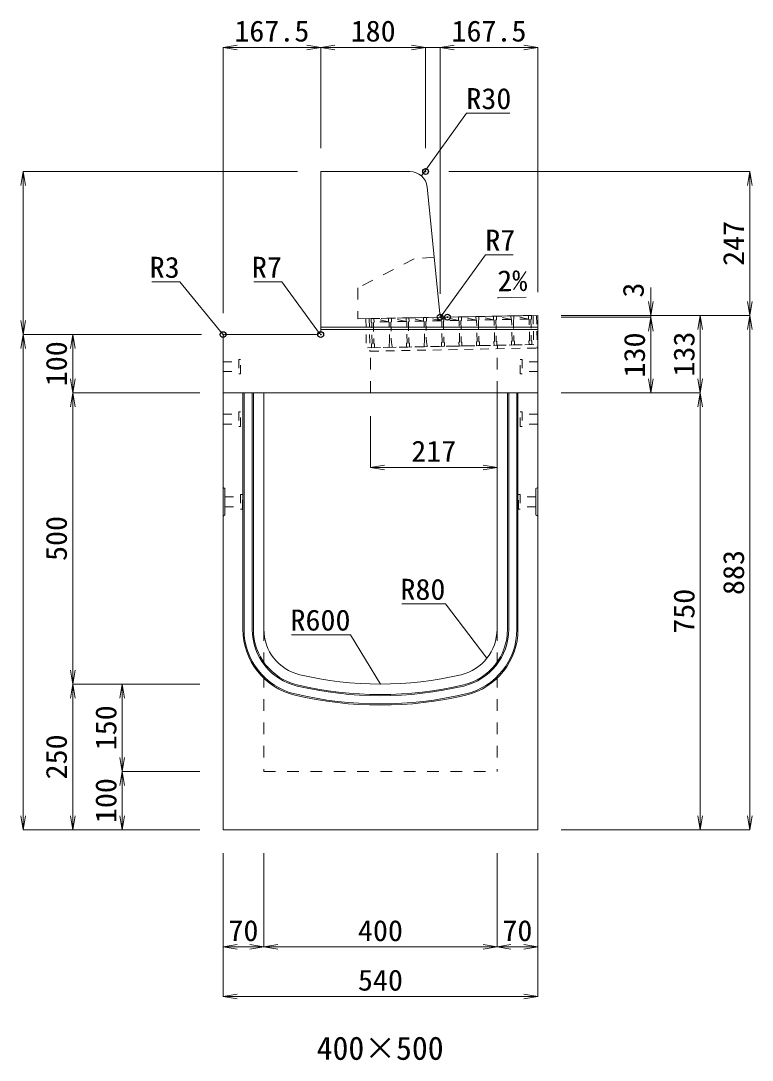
# Model space of a CAD drawing. Units: millimetres at full size; some dimension numbers follow another scale. Extents: x -18734 to 51600, y -18820 to 17820.
# Drawn here: x -7417 to -6162, y 14033 to 15817 of the extents above; entities that cross this region are included whole.
import ezdxf
from ezdxf.enums import TextEntityAlignment as Align

# ---------------------------------------------------------------- set-up
doc = ezdxf.new("R2010")
doc.units = ezdxf.units.MM
doc.header["$LTSCALE"] = 20
doc.header["$PDMODE"] = 32
doc.header["$PDSIZE"] = 10
doc.linetypes.add('USER1', pattern=[2, 1, -1])
doc.linetypes.add('USER2', pattern=[1.35, 0.75, -0.6])
for name, color, linetype, lineweight in [('インサート', 3, 'USER2', 9), ('グレーチング', 7, 'USER2', 5), ('受枠', 3, 'USER2', 9), ('寸法線', 7, 'Continuous', 13), ('引出線', 4, 'Continuous', 13), ('本体', 2, 'Continuous', 13), ('目地', 132, 'Continuous', 5)]:
    doc.layers.add(name, color=color, linetype=linetype, lineweight=lineweight)
doc.layers.add('作業エリア', color=11, linetype='Continuous')
doc.layers.add('文字', color=7, linetype='Continuous')
doc.styles.add('ＭＳ 明朝', font='')
doc.styles.get('ＭＳ 明朝').set_extended_font_data('MS Mincho')

# ---------------------------------------------------------------- blocks, each defined once
blk = doc.blocks.new('open_arrow')
at = {"color": 0, "linetype": 'Continuous', "lineweight": -2}
blk.add_lwpolyline([(7.5, 1.25), (0, 0), (7.5, -1.25)], dxfattribs=at)

msp = doc.modelspace()

# ---------------------------------------------------------------- linework, layer by layer
at = {"layer": 'インサート'}
for p, q in [((-7070, 15231.66), (-7043, 15231.66)), ((-7070, 15231.66), (-7070, 15214.66)), ((-7040, 15235.66), (-7043, 15235.66)), ((-7043, 15235.66), (-7043, 15210.66)), ((-7040, 15210.66), (-7040, 15235.66)), ((-6560, 15235.66), (-6557, 15235.66)), ((-6560, 15210.66), (-6560, 15235.66)), ((-6557, 15235.66), (-6557, 15210.66)), ((-6530, 15231.66), (-6557, 15231.66)), ((-6530, 15231.66), (-6530, 15214.66)), ((-7070, 15214.66), (-7043, 15214.66)), ((-7043, 15210.66), (-7040, 15210.66)), ((-6557, 15210.66), (-6560, 15210.66)), ((-6530, 15214.66), (-6557, 15214.66)), ((-7070, 15141.66), (-7043, 15141.66)), ((-7070, 15141.66), (-7070, 15124.66)), ((-7040, 15145.66), (-7043, 15145.66)), ((-7043, 15145.66), (-7043, 15120.66)), ((-7040, 15120.66), (-7040, 15145.66)), ((-6560, 15145.66), (-6557, 15145.66)), ((-6560, 15120.66), (-6560, 15145.66)), ((-6557, 15145.66), (-6557, 15120.66)), ((-6530, 15141.66), (-6557, 15141.66)), ((-6530, 15141.66), (-6530, 15124.66)), ((-7070, 15124.66), (-7043, 15124.66)), ((-7043, 15120.66), (-7040, 15120.66)), ((-6557, 15120.66), (-6560, 15120.66)), ((-6530, 15124.66), (-6557, 15124.66)), ((-7066.8, 14999.66), (-7039.8, 14999.66)), ((-7066.8, 14999.66), (-7066.8, 14982.66)), ((-7036.8, 15003.66), (-7039.8, 15003.66)), ((-7039.8, 15003.66), (-7039.8, 14978.66)), ((-7036.8, 14978.66), (-7036.8, 15003.66)), ((-6563.2, 15003.66), (-6560.2, 15003.66)), ((-6563.2, 14978.66), (-6563.2, 15003.66)), ((-6560.2, 15003.66), (-6560.2, 14978.66)), ((-6533.2, 14999.66), (-6560.2, 14999.66)), ((-6533.2, 14999.66), (-6533.2, 14982.66)), ((-7066.8, 14982.66), (-7039.8, 14982.66)), ((-7039.8, 14978.66), (-7036.8, 14978.66)), ((-6560.2, 14978.66), (-6563.2, 14978.66)), ((-6533.2, 14982.66), (-6560.2, 14982.66))]:
    msp.add_line(p, q, dxfattribs=at)
at = {"layer": 'グレーチング'}
for p, q in [((-6816.03, 15305.63), (-6541.08, 15310.95)), ((-6575.96, 15304.27), (-6601.07, 15309.79)), ((-6545.96, 15304.85), (-6571.08, 15310.37)), ((-6785.92, 15300.21), (-6811.03, 15305.72)), ((-6785.92, 15300.21), (-6810.92, 15299.73)), ((-6755.93, 15300.79), (-6781.04, 15306.31)), ((-6755.93, 15300.79), (-6780.92, 15300.31)), ((-6725.93, 15301.37), (-6751.04, 15306.89)), ((-6725.93, 15301.37), (-6750.93, 15300.89)), ((-6695.94, 15301.95), (-6721.05, 15307.47)), ((-6695.94, 15301.95), (-6720.93, 15301.47)), ((-6665.94, 15302.53), (-6691.05, 15308.05)), ((-6665.94, 15302.53), (-6690.94, 15302.05)), ((-6635.95, 15303.11), (-6661.06, 15308.63)), ((-6635.95, 15303.11), (-6660.94, 15302.63)), ((-6605.95, 15303.69), (-6631.07, 15309.21)), ((-6605.95, 15303.69), (-6630.95, 15303.21)), ((-6575.96, 15304.27), (-6600.95, 15303.79)), ((-6545.96, 15304.85), (-6570.96, 15304.37)), ((-6815.06, 15255.64), (-6540.11, 15260.96))]:
    msp.add_line(p, q, dxfattribs=at)
for points in [[(-6600.95, 15303.79), (-6601.94, 15302.77), (-6601.24, 15266.78), (-6600.22, 15265.8), (-6600.1, 15259.8), (-6605.1, 15259.7), (-6605.22, 15265.7), (-6604.24, 15266.72), (-6604.93, 15302.71), (-6605.95, 15303.69), (-6606.07, 15309.69), (-6601.07, 15309.79)], [(-6570.96, 15304.37), (-6571.94, 15303.35), (-6571.24, 15267.36), (-6570.22, 15266.38), (-6570.11, 15260.38), (-6575.11, 15260.28), (-6575.22, 15266.28), (-6574.24, 15267.3), (-6574.94, 15303.29), (-6575.96, 15304.27), (-6576.08, 15310.27), (-6571.08, 15310.37)], [(-6545.11, 15260.86), (-6545.23, 15266.86), (-6544.25, 15267.88), (-6544.95, 15303.87), (-6545.96, 15304.85), (-6546.08, 15310.85), (-6541.08, 15310.95), (-6540.97, 15304.95), (-6541.95, 15303.93), (-6541.25, 15267.94), (-6540.23, 15266.96), (-6540.11, 15260.96)], [(-6816.03, 15305.63), (-6811.03, 15305.72), (-6810.92, 15299.73), (-6811.9, 15298.71), (-6811.2, 15262.71), (-6810.18, 15261.73), (-6810.06, 15255.73), (-6815.06, 15255.64), (-6815.18, 15261.64), (-6814.2, 15262.66), (-6814.9, 15298.65), (-6815.91, 15299.63)], [(-6781.2, 15263.29), (-6780.19, 15262.31), (-6780.07, 15256.31), (-6785.07, 15256.22), (-6785.18, 15262.22), (-6784.2, 15263.24), (-6784.9, 15299.23), (-6785.92, 15300.21), (-6786.04, 15306.21), (-6781.04, 15306.31), (-6780.92, 15300.31), (-6781.9, 15299.29)], [(-6751.21, 15263.87), (-6750.19, 15262.89), (-6750.08, 15256.9), (-6755.07, 15256.8), (-6755.19, 15262.8), (-6754.21, 15263.82), (-6754.91, 15299.81), (-6755.93, 15300.79), (-6756.04, 15306.79), (-6751.04, 15306.89), (-6750.93, 15300.89), (-6751.91, 15299.87)], [(-6721.22, 15264.45), (-6720.2, 15263.47), (-6720.08, 15257.48), (-6725.08, 15257.38), (-6725.2, 15263.38), (-6724.22, 15264.4), (-6724.91, 15300.39), (-6725.93, 15301.37), (-6726.05, 15307.37), (-6721.05, 15307.47), (-6720.93, 15301.47), (-6721.91, 15300.45)], [(-6691.22, 15265.04), (-6690.2, 15264.06), (-6690.09, 15258.06), (-6695.09, 15257.96), (-6695.2, 15263.96), (-6694.22, 15264.98), (-6694.92, 15300.97), (-6695.94, 15301.95), (-6696.05, 15307.95), (-6691.05, 15308.05), (-6690.94, 15302.05), (-6691.92, 15301.03)], [(-6664.23, 15265.56), (-6664.92, 15301.55), (-6665.94, 15302.53), (-6666.06, 15308.53), (-6661.06, 15308.63), (-6660.94, 15302.63), (-6661.92, 15301.61), (-6661.23, 15265.62), (-6660.21, 15264.64), (-6660.09, 15258.64), (-6665.09, 15258.54), (-6665.21, 15264.54)], [(-6634.23, 15266.14), (-6634.93, 15302.13), (-6635.95, 15303.11), (-6636.06, 15309.11), (-6631.07, 15309.21), (-6630.95, 15303.21), (-6631.93, 15302.19), (-6631.23, 15266.2), (-6630.21, 15265.22), (-6630.1, 15259.22), (-6635.1, 15259.12), (-6635.21, 15265.12)]]:
    msp.add_lwpolyline(points, close=True, dxfattribs=at)
at = {"layer": '作業エリア'}
for p in [(-6722.5, 15558.16), (-6697.5, 15308.16), (-6685, 15308.16), (-7070, 15278.16), (-6902.5, 15278.16)]:
    msp.add_point(p, dxfattribs=at)
at = {"layer": '受枠'}
for p, q in [((-6825.03, 15305.45), (-6532.08, 15311.12)), ((-6538.08, 15311.01), (-6537.11, 15261.02)), ((-6532.08, 15311.12), (-6531, 15255.13)), ((-6825.03, 15305.45), (-6824.06, 15255.46)), ((-6819.03, 15305.57), (-6817.95, 15249.58)), ((-6537.11, 15261.02), (-6824.06, 15255.46)), ((-6817.95, 15249.58), (-6531, 15255.13))]:
    msp.add_line(p, q, dxfattribs=at)
at = {"layer": '受枠', "linetype": 'Continuous'}
msp.add_line((-6599.1, 15259.82), (-6598.99, 15253.82), dxfattribs=at)
at = {"layer": '寸法線'}
for p, q in [((-7070, 15771.26), (-6902.5, 15771.26)), ((-7070, 15315.16), (-7070, 15771.26)), ((-6902.5, 15598.16), (-6902.5, 15771.26)), ((-6902.5, 15771.26), (-6722.5, 15771.26)), ((-6902.5, 15598.16), (-6902.5, 15771.26)), ((-6770.5, 15771.26), (-6649.5, 15771.26)), ((-6722.5, 15598.16), (-6722.5, 15771.26)), ((-6722.5, 15598.16), (-6722.5, 15771.26)), ((-6697.5, 15348.16), (-6697.5, 15771.26)), ((-6697.5, 15771.26), (-6530, 15771.26)), ((-6697.5, 15348.16), (-6697.5, 15771.26)), ((-6530, 15351.16), (-6530, 15771.26)), ((-7412.94, 15558.16), (-7412.94, 15278.16)), ((-6942.5, 15558.16), (-7412.94, 15558.16)), ((-6682.5, 15558.16), (-6166.22, 15558.16)), ((-6166.22, 15311.16), (-6166.22, 15558.16)), ((-6336.22, 15359.16), (-6336.22, 15260.16)), ((-6490, 15311.16), (-6336.22, 15311.16)), ((-6490, 15311.16), (-6251.22, 15311.16)), ((-6490, 15311.16), (-6166.22, 15311.16)), ((-6490, 15311.16), (-6166.22, 15311.16)), ((-6251.22, 15311.16), (-6251.22, 15178.16)), ((-6166.22, 15311.16), (-6166.22, 14428.16)), ((-6490, 15308.16), (-6336.22, 15308.16)), ((-6490, 15308.16), (-6336.22, 15308.16)), ((-6336.22, 15308.16), (-6336.22, 15178.16)), ((-7107, 15278.16), (-7412.94, 15278.16)), ((-7412.94, 14428.16), (-7412.94, 15278.16)), ((-7107, 15278.16), (-7412.94, 15278.16)), ((-7327.94, 15278.16), (-7327.94, 15178.16)), ((-7107, 15278.16), (-7327.94, 15278.16)), ((-7110, 15178.16), (-7327.94, 15178.16)), ((-7327.94, 15178.16), (-7327.94, 14678.16)), ((-7110, 15178.16), (-7327.94, 15178.16)), ((-6490, 15178.16), (-6336.22, 15178.16)), ((-6490, 15178.16), (-6251.22, 15178.16)), ((-6490, 15178.16), (-6251.22, 15178.16)), ((-6251.22, 15178.16), (-6251.22, 14428.16)), ((-6817, 15138.16), (-6817, 15050)), ((-6817, 15050), (-6600, 15050)), ((-7110, 14678.16), (-7327.94, 14678.16)), ((-7327.94, 14428.16), (-7327.94, 14678.16)), ((-7110, 14678.16), (-7327.94, 14678.16)), ((-7242.94, 14678.16), (-7242.94, 14528.16)), ((-7110, 14678.16), (-7242.94, 14678.16)), ((-7110, 14528.16), (-7242.94, 14528.16)), ((-7242.94, 14528.16), (-7242.94, 14428.16)), ((-7110, 14528.16), (-7242.94, 14528.16)), ((-7110, 14428.16), (-7412.94, 14428.16)), ((-7110, 14428.16), (-7327.94, 14428.16)), ((-7110, 14428.16), (-7242.94, 14428.16)), ((-6490, 14428.16), (-6251.22, 14428.16)), ((-6490, 14428.16), (-6166.22, 14428.16)), ((-7070, 14388.16), (-7070, 14227.01)), ((-7070, 14388.16), (-7070, 14142.01)), ((-7000, 14388.16), (-7000, 14227.01)), ((-7000, 14388.16), (-7000, 14227.01)), ((-6600, 14388.16), (-6600, 14227.01)), ((-6600, 14388.16), (-6600, 14227.01)), ((-6530, 14388.16), (-6530, 14227.01)), ((-6530, 14388.16), (-6530, 14142.01)), ((-7070, 14227.01), (-7000, 14227.01)), ((-7000, 14227.01), (-6600, 14227.01)), ((-6600, 14227.01), (-6530, 14227.01)), ((-7070, 14142.01), (-6530, 14142.01))]:
    msp.add_line(p, q, dxfattribs=at)
at = {"layer": '引出線'}
for points in [[(-6729.52, 15550.41), (-6652.6, 15658.1), (-6577.92, 15658.1)], [(-6695.86, 15309.97), (-6620, 15415.18), (-6572.07, 15415.18)], [(-7069.12, 15277.29), (-7144.38, 15368.46), (-7192.11, 15368.46)], [(-6904.55, 15280.21), (-6969.03, 15368.46), (-7016.96, 15368.46)], [(-6598.86, 15341.42), (-6550.15, 15342.4), (-6598.89, 15341.42)], [(-6617.24, 14722.59), (-6688.5, 14815.69), (-6763.17, 14815.69)], [(-6800, 14678.16), (-6851.37, 14762.91), (-6952.37, 14762.91)]]:
    msp.add_lwpolyline(points, dxfattribs=at)
at = {"layer": '本体'}
for p, q in [((-6902.5, 15558.16), (-6902.5, 15285.16)), ((-6749.65, 15558.16), (-6902.5, 15558.16)), ((-6698.13, 15314.47), (-6719.8, 15531.15)), ((-6685, 15308.16), (-6530, 15311.16)), ((-6530, 15178.16), (-6530, 15311.16)), ((-6685, 15308.16), (-6691.17, 15308.16)), ((-7070, 15275.16), (-7070, 15178.16)), ((-6909.5, 15278.16), (-7067, 15278.16)), ((-7070, 15178.16), (-7070, 14428.16)), ((-7000, 15178.16), (-7070, 15178.16)), ((-6530, 15178.16), (-7070, 15178.16)), ((-7000, 15178.16), (-7000, 14772.2)), ((-6600, 14772.2), (-6600, 15178.16)), ((-6530, 15178.16), (-6600, 15178.16)), ((-6530, 14428.16), (-6530, 15178.16)), ((-7070, 14428.16), (-6530, 14428.16))]:
    msp.add_line(p, q, dxfattribs=at)
at = {"layer": '本体', "linetype": 'USER1'}
for p, q in [((-6742, 15408.16), (-6839, 15358.16)), ((-6707.8, 15411.16), (-6742, 15408.16)), ((-6839, 15358.16), (-6839, 15305.18)), ((-6839, 15305.18), (-6685, 15308.16)), ((-6600, 15178.16), (-6600, 15259.8)), ((-6817, 15178.16), (-6817, 15255.6))]:
    msp.add_line(p, q, dxfattribs=at)
at = {"layer": '本体', "lineweight": 9}
for p, q in [((-7070, 15015.66), (-7066.8, 15013.66)), ((-7066.8, 15013.66), (-7066.8, 14968.66)), ((-6530, 15015.66), (-6533.2, 15013.66)), ((-6533.2, 15013.66), (-6533.2, 14968.66)), ((-7066.8, 14968.66), (-7070, 14966.66)), ((-6533.2, 14968.66), (-6530, 14966.66))]:
    msp.add_line(p, q, dxfattribs=at)
at = {"layer": '本体', "linetype": 'USER1', "lineweight": 15}
for p, q in [((-7000, 14772.2), (-7000, 14528.16)), ((-6600, 14772.2), (-6600, 14528.16)), ((-7000, 14528.16), (-6600, 14528.16))]:
    msp.add_line(p, q, dxfattribs=at)
at = {"layer": '本体'}
for centre, radius, start, end in [((-6749.65, 15528.16), 30, 5.71059, 90), ((-6691.17, 15315.16), 7, 185.71059, 270), ((-7067, 15275.16), 3, 90, 180), ((-6909.5, 15285.16), 7, 270, 0), ((-6920, 14772.2), 80, 180, 256.65764), ((-6680, 14772.2), 80, 283.34236, 0), ((-6800, 15278.16), 600, 256.65764, 283.34236)]:
    msp.add_arc(centre, radius, start, end, dxfattribs=at)
at = {"layer": '目地'}
for p, q in [((-6530, 15291.16), (-6902.5, 15291.16)), ((-6530, 15287.16), (-6902.5, 15287.16)), ((-7036, 15178.16), (-7036, 14772.2)), ((-7034, 15178.16), (-7034, 14772.2)), ((-7020, 15178.16), (-7020, 14772.2)), ((-7018, 15178.16), (-7018, 14772.2)), ((-6582, 14772.2), (-6582, 15178.16)), ((-6580, 14772.2), (-6580, 15178.16)), ((-6566, 14772.2), (-6566, 15178.16)), ((-6564, 14772.2), (-6564, 15178.16))]:
    msp.add_line(p, q, dxfattribs=at)
for centre, radius, start, end in [((-6920, 14772.2), 116, 180, 256.65764), ((-6920, 14772.2), 114, 180, 256.65764), ((-6920, 14772.2), 100, 180, 256.65764), ((-6920, 14772.2), 98, 180, 256.65764), ((-6680, 14772.2), 98, 283.34236, 0), ((-6680, 14772.2), 100, 283.34236, 0), ((-6680, 14772.2), 114, 283.34236, 360), ((-6680, 14772.2), 116, 283.34236, 360), ((-6800, 15278.16), 620, 256.65764, 283.34236), ((-6800, 15278.16), 618, 256.65764, 283.34236), ((-6800, 15278.16), 636, 256.65764, 283.34236), ((-6800, 15278.16), 634, 256.65764, 283.34236)]:
    msp.add_arc(centre, radius, start, end, dxfattribs=at)

# ---------------------------------------------------------------- block references
at = {"layer": '寸法線', "xscale": 3.2, "yscale": 3.2}
for p in [(-7070, 15771.26), (-6902.5, 15771.26), (-6697.5, 15771.26), (-6697.5, 15771.26), (-6817, 15050), (-7070, 14227.01), (-7000, 14227.01), (-6600, 14227.01), (-7070, 14142.01)]:
    msp.add_blockref('open_arrow', p, dxfattribs=at)
for p, rotation in [((-6902.5, 15771.26), 180), ((-6722.5, 15771.26), 180), ((-6722.5, 15771.26), 180), ((-6530, 15771.26), 180), ((-7412.94, 15558.16), 270), ((-6166.22, 15558.16), 270), ((-6336.22, 15311.16), 90), ((-6166.22, 15311.16), 90), ((-6251.22, 15311.16), 270), ((-6166.22, 15311.16), 270), ((-7412.94, 15278.16), 90), ((-6336.22, 15308.16), 270), ((-6336.22, 15308.16), 270), ((-7412.94, 15278.16), 270), ((-7327.94, 15278.16), 270), ((-7327.94, 15178.16), 90), ((-6336.22, 15178.16), 90), ((-6251.22, 15178.16), 90), ((-7327.94, 15178.16), 270), ((-6251.22, 15178.16), 270), ((-6600, 15050), 180), ((-7327.94, 14678.16), 90), ((-7327.94, 14678.16), 270), ((-7242.94, 14678.16), 270), ((-7242.94, 14528.16), 90), ((-7242.94, 14528.16), 270), ((-7412.94, 14428.16), 90), ((-7327.94, 14428.16), 90), ((-7242.94, 14428.16), 90), ((-6251.22, 14428.16), 90), ((-6166.22, 14428.16), 90), ((-7000, 14227.01), 180), ((-6600, 14227.01), 180), ((-6530, 14227.01), 180), ((-6530, 14142.01), 180)]:
    msp.add_blockref('open_arrow', p, dxfattribs=dict(at, rotation=rotation))
at = {"layer": '引出線'}
for p, xscale, yscale, rotation in [((-6729.52, 15550.41), 0.16, 0.16, 54.5), ((-6598.86, 15341.42), 0.16, 0.16, 1.1), ((-6695.86, 15309.97), 0.16, 0.16, 54.2), ((-7069.12, 15277.29), 0.16, 0.16, 129.5), ((-6904.55, 15280.21), 0.16, 0.16, 126.2), ((-6617.24, 14722.59), 0.133, 0.133, 127.4), ((-6800, 14678.16), 0.133, 0.133, 121.2)]:
    msp.add_blockref('open_arrow', p, dxfattribs=dict(at, xscale=xscale, yscale=yscale, rotation=rotation))

# ---------------------------------------------------------------- texts
at = {"layer": '寸法線', "style": 'ＭＳ 明朝', "width": 1.05}
for s, p in [('167.5', (-6986.25, 15799.26)), ('180', (-6812.5, 15799.26)), ('167.5', (-6613.75, 15799.26)), ('217', (-6708.5, 15078)), ('70', (-7035, 14255.01)), ('400', (-6800, 14255.01)), ('70', (-6565, 14255.01)), ('540', (-6800, 14170.01))]:
    msp.add_text(s, height=36.03, dxfattribs=at).set_placement(p, align=Align.MIDDLE_CENTER)
for s, p in [('247', (-6194.22, 15434.66)), ('3', (-6366.22, 15354.5)), ('130', (-6364.22, 15243.16)), ('133', (-6279.22, 15244.66)), ('100', (-7355.94, 15228.16)), ('500', (-7355.94, 14928.16)), ('883', (-6194.22, 14869.66)), ('750', (-6279.22, 14803.16)), ('150', (-7270.94, 14603.16)), ('250', (-7355.94, 14553.16)), ('100', (-7270.94, 14478.16))]:
    msp.add_text(s, height=36.03, rotation=90, dxfattribs=at).set_placement(p, align=Align.MIDDLE_CENTER)
at = {"layer": '引出線', "style": 'ＭＳ 明朝', "width": 1.05}
for s, p in [('R30', (-6652.6, 15701.3)), ('R7', (-6620, 15458.38))]:
    msp.add_text(s, height=36.03, dxfattribs=at).set_placement(p, align=Align.TOP_LEFT)
for s, p in [('R3', (-7144.38, 15411.66)), ('R7', (-6969.03, 15411.66)), ('R80', (-6688.5, 14858.89)), ('R600', (-6851.37, 14806.11))]:
    msp.add_text(s, height=36.03, dxfattribs=at).set_placement(p, align=Align.TOP_RIGHT)
msp.add_text('2%', height=36.03, rotation=1.146, dxfattribs=at).set_placement((-6599.83, 15388.32), align=Align.TOP_LEFT)
at = {"layer": '文字', "style": 'ＭＳ 明朝'}
msp.add_text('400×500', height=40.03, dxfattribs=at).set_placement((-6800.48, 14053.19), align=Align.MIDDLE_CENTER)

doc.saveas('drawing.dxf')
